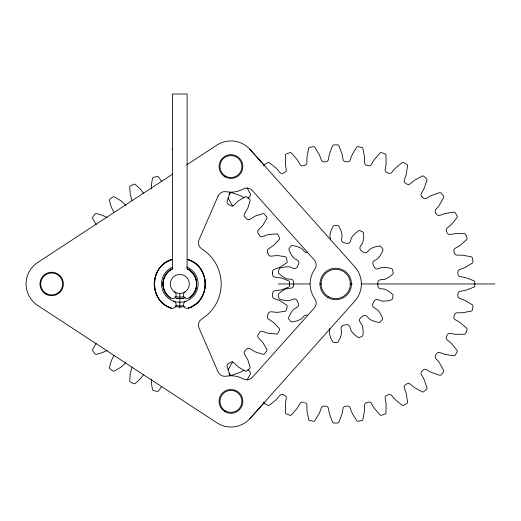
<?xml version="1.0" encoding="UTF-8"?>
<svg xmlns="http://www.w3.org/2000/svg" width="521" height="521" viewBox="0 0 521 521"><rect width="100%" height="100%" fill="white"/><g stroke="black" fill="none" stroke-linecap="round" stroke-linejoin="round"><path stroke-width="0.78" d="M151.337 379.093L151.552 384.153L152.51 389.493A1.504 1.504 0 0 0 153.617 390.607L157.049 391.388A1.504 1.504 0 0 0 158.534 390.867L161.784 386.354M263.913 401.912L263.9 402.069A1.504 1.504 0 0 0 264.629 403.495L267.774 405.312A1.504 1.504 0 0 0 269.37 405.234L275.544 400.232A36.262 36.262 0 0 0 279.621 395.654A2.931 2.931 0 0 1 283.216 394.762M229.618 192.015L228.745 197.153L227.456 200.403A2.931 2.931 0 0 0 228.472 204.349L230.354 205.535A2.931 2.931 0 0 0 234.352 204.733L238.475 200.8L245.274 196.86A1.504 1.504 0 0 1 246.837 197.029L249.592 199.224A1.504 1.504 0 0 1 250.106 200.709L247.775 208.218L244.857 213.109A2.931 2.931 0 0 0 244.968 217.185L246.544 218.755A2.931 2.931 0 0 0 250.614 218.866L255.505 215.948L263.014 213.623A1.504 1.504 0 0 1 264.499 214.131L266.7 216.886A1.504 1.504 0 0 1 266.869 218.449L262.923 225.254L258.989 229.37A2.931 2.931 0 0 0 258.195 233.369L258.716 234.19M329.878 328.504L329.35 332.502A11.996 11.996 0 0 0 329.539 334.026L330.666 337.842L332.613 341.756A1.504 1.504 0 0 0 333.857 342.492L336.944 342.512A1.504 1.504 0 0 0 338.201 341.783L340.187 337.895L341.366 334.091A11.996 11.996 0 0 0 341.568 332.574L341.086 328.569A2.931 2.931 0 0 1 343.456 325.338L346.27 324.713A2.931 2.931 0 0 1 349.786 326.634L351.043 330.464A11.996 11.996 0 0 0 351.87 331.76L354.547 334.703L357.992 337.387A1.504 1.504 0 0 0 359.444 337.51L362.232 336.188A1.504 1.504 0 0 0 363.046 334.99L363.15 330.62L362.557 326.687A11.996 11.996 0 0 0 362.082 325.228L359.907 321.828A2.931 2.931 0 0 1 360.643 317.895L362.909 316.11A2.931 2.931 0 0 1 366.908 316.312L369.702 319.217A11.996 11.996 0 0 0 371.011 320.024L374.703 321.516L378.969 322.44A1.504 1.504 0 0 0 380.33 321.926L382.264 319.523A1.504 1.504 0 0 0 382.479 318.084L380.682 314.104L378.441 310.816A11.996 11.996 0 0 0 377.373 309.708L373.948 307.592A2.931 2.931 0 0 1 372.899 303.723L374.163 301.138A2.931 2.931 0 0 1 377.855 299.588L381.639 300.988A11.996 11.996 0 0 0 383.163 301.145L387.136 300.891L391.382 299.868A1.504 1.504 0 0 0 392.385 298.82L393.088 295.811A1.504 1.504 0 0 0 392.658 294.424L389.304 291.623L385.859 289.63A11.996 11.996 0 0 0 384.42 289.096L380.415 288.673A2.931 2.931 0 0 1 377.797 285.645L377.81 282.76A2.931 2.931 0 0 1 380.46 279.764L384.478 279.386A11.996 11.996 0 0 0 385.924 278.865L389.389 276.911L392.775 274.15A1.504 1.504 0 0 0 393.218 272.77L392.547 269.754A1.504 1.504 0 0 0 391.558 268.693L387.324 267.618L383.358 267.319A11.996 11.996 0 0 0 381.828 267.462L378.031 268.823A2.931 2.931 0 0 1 374.358 267.227L373.121 264.622A2.931 2.931 0 0 1 374.208 260.774L377.666 258.69A11.996 11.996 0 0 0 378.741 257.595L381.02 254.333L382.87 250.373A1.504 1.504 0 0 0 382.668 248.934L380.76 246.511A1.504 1.504 0 0 0 379.405 245.984L375.231 246.824L371.48 248.276A11.996 11.996 0 0 0 370.105 249.097L367.272 251.969A2.931 2.931 0 0 1 363.274 252.131L361.027 250.321A2.931 2.931 0 0 1 360.337 246.374L362.544 243.001A11.996 11.996 0 0 0 363.039 241.549L363.678 237.622L363.625 233.252A1.504 1.504 0 0 0 362.824 232.04L360.05 230.686A1.504 1.504 0 0 0 358.598 230.796L355.12 233.441L352.417 236.358A11.996 11.996 0 0 0 351.571 237.641L350.268 241.457A2.931 2.931 0 0 1 346.732 243.333L343.925 242.675A2.931 2.931 0 0 1 341.594 239.426L342.121 235.427A11.996 11.996 0 0 0 341.932 233.903L340.806 230.087L338.858 226.173A1.504 1.504 0 0 0 337.615 225.43L334.528 225.417A1.504 1.504 0 0 0 333.271 226.14L331.323 229.93L330.119 233.766A11.996 11.996 0 0 0 329.904 235.355L330.386 239.36A2.931 2.931 0 0 1 330.399 239.875M227.97 370.092L231.682 363.43A36.262 36.262 0 0 1 232.783 361.861M143.731 374.456L140.312 378.897L135.278 383.463A1.504 1.504 0 0 1 133.715 383.645L130.543 382.114A1.504 1.504 0 0 1 129.709 380.779L130.309 372.938L132.067 367.526A2.931 2.931 0 0 0 132.288 367.045M113.865 355.687L111.351 360.701L109.423 367.214A1.504 1.504 0 0 0 109.931 368.699L112.686 370.9A1.504 1.504 0 0 0 114.249 371.069L121.054 367.123L125.17 363.189A2.931 2.931 0 0 1 125.711 362.603M96.144 343.326L92.66 349.474A1.504 1.504 0 0 0 92.829 351.037L95.024 353.792A1.504 1.504 0 0 0 96.509 354.306L102.383 352.619L107.17 350.405M229.045 194.737L230.367 193.18A1.504 1.504 0 0 1 231.897 192.705L239.406 195.29A36.262 36.262 0 0 1 244.16 197.791M249.93 418.571L264.655 402.303M172.757 174.027L37.636 262.532A25.62 25.62 0 0 0 37.636 305.397L216.899 422.811A25.62 25.62 0 0 0 250.047 418.441L354.853 301.021A25.62 25.62 0 0 0 354.853 266.902L250.047 149.488A25.62 25.62 0 0 0 216.899 145.118L186.577 164.975M172.503 259.412C149.332 265.033 148.329 301.327 171.279 308.119A25.62 25.62 0 0 1 172.503 259.412C149.247 264.955 148.316 301.418 171.279 308.119A3.66 3.66 0 0 0 175.948 305.886A3.66 3.66 0 0 0 173.721 301.216M278.227 283.965L309.93 283.965M319.686 283.965L321.314 283.965M349.76 283.965L352.203 283.965M361.144 283.965L494.95 283.965M303.535 402.271L303.255 402.199A2.931 2.931 0 0 0 299.868 403.697A36.262 36.262 0 0 1 296.644 408.92L291.441 414.911A1.504 1.504 0 0 1 289.878 415.27L286.465 414.026A1.504 1.504 0 0 1 285.495 412.749L285.358 404.81A36.262 36.262 0 0 1 286.25 398.741A2.931 2.931 0 0 0 284.622 395.413L284.531 395.374M187.143 259.412C210.347 265.033 211.285 301.327 188.361 308.119A25.62 25.62 0 0 0 187.143 259.412C210.38 264.955 211.337 301.412 188.361 308.119A3.66 3.66 0 0 1 183.692 305.886A3.66 3.66 0 0 1 185.919 301.216M284.004 395.126L283.391 394.84M107.17 217.524L102.383 215.303L96.509 213.623A1.504 1.504 0 0 0 95.024 214.131L92.829 216.886A1.504 1.504 0 0 0 92.66 218.449L96.144 224.603M422.023 196.853L422.778 197.602M422.915 197.746L422.98 197.811A2.931 2.931 0 0 0 426.666 198.201A36.262 36.262 0 0 1 432.065 195.29L439.574 192.705A1.504 1.504 0 0 1 441.105 193.18L443.436 195.961A1.504 1.504 0 0 1 443.638 197.55L439.789 204.493A36.262 36.262 0 0 1 435.979 209.305A2.931 2.931 0 0 0 435.732 213.004M249.93 149.351L264.655 165.619M229.045 373.192L230.367 374.749A1.504 1.504 0 0 0 231.897 375.218L239.406 372.632A36.262 36.262 0 0 0 244.16 370.138M435.843 213.161L436.233 213.714M436.559 214.19L436.618 214.268A2.931 2.931 0 0 0 440.18 215.297A36.262 36.262 0 0 1 446.002 213.369L453.843 212.125A1.504 1.504 0 0 1 455.269 212.855L457.086 216A1.504 1.504 0 0 1 457.002 217.602L452.007 223.77A36.262 36.262 0 0 1 447.422 227.846A2.931 2.931 0 0 0 446.53 231.441L446.575 231.532M113.865 212.236L111.351 207.228L109.423 200.709A1.504 1.504 0 0 1 109.931 199.224L112.686 197.029A1.504 1.504 0 0 1 114.249 196.86L121.054 200.8L125.17 204.733A2.931 2.931 0 0 0 125.711 205.326M161.784 181.569L158.534 177.062A1.504 1.504 0 0 0 157.049 176.534L153.617 177.316A1.504 1.504 0 0 0 152.51 178.436L151.552 183.77L151.337 188.836M258.865 234.424L259.373 235.251A2.931 2.931 0 0 0 263.326 236.267L268.738 234.509L276.579 233.909A1.504 1.504 0 0 1 277.914 234.743L279.445 237.915A1.504 1.504 0 0 1 279.263 239.478L273.903 245.228L269.155 248.367A2.931 2.931 0 0 0 267.481 252.092L267.67 252.613M143.731 193.473L140.312 189.032L135.278 184.467A1.504 1.504 0 0 0 133.715 184.284L130.543 185.808A1.504 1.504 0 0 0 129.709 187.143L130.309 194.984L132.067 200.403A2.931 2.931 0 0 1 132.288 200.878M227.97 197.837L231.682 204.493A36.262 36.262 0 0 0 232.783 206.062M446.738 231.884L446.901 232.229M267.768 252.874L268.087 253.792M268.172 254.059L268.217 254.189A2.931 2.931 0 0 0 271.845 256.058L277.517 255.55L285.293 256.71A1.504 1.504 0 0 1 286.407 257.817L287.188 261.249A1.504 1.504 0 0 1 286.667 262.734L280.161 267.149L274.834 269.155A2.931 2.931 0 0 0 272.379 272.411M272.411 272.685L272.542 273.792M272.568 274.066L272.626 274.619A2.931 2.931 0 0 0 275.746 277.244L281.386 278.012L288.712 280.871A1.504 1.504 0 0 1 289.552 282.2L289.552 285.723A1.504 1.504 0 0 1 288.712 287.051L281.386 289.91L275.746 290.679A2.931 2.931 0 0 0 272.626 293.31L272.379 295.518A2.931 2.931 0 0 0 274.834 298.774L280.161 300.773L286.667 305.195A1.504 1.504 0 0 1 287.188 306.674L286.407 310.112A1.504 1.504 0 0 1 285.293 311.219L277.517 312.379L271.845 311.871A2.931 2.931 0 0 0 268.217 313.74L267.481 315.837A2.931 2.931 0 0 0 269.155 319.555L273.903 322.694L279.263 328.451A1.504 1.504 0 0 1 279.445 330.014L277.914 333.186A1.504 1.504 0 0 1 276.579 334.02L268.738 333.414L263.326 331.662A2.931 2.931 0 0 0 259.373 332.672L258.195 334.56A2.931 2.931 0 0 0 258.989 338.552L262.923 342.675L266.869 349.474A1.504 1.504 0 0 1 266.7 351.037L264.499 353.792A1.504 1.504 0 0 1 263.014 354.306L255.505 351.975L250.614 349.057A2.931 2.931 0 0 0 246.544 349.168L244.968 350.744A2.931 2.931 0 0 0 244.857 354.814L247.775 359.705L250.106 367.214A1.504 1.504 0 0 1 249.592 368.699L246.837 370.9A1.504 1.504 0 0 1 245.274 371.069L238.475 367.123L234.352 363.189A2.931 2.931 0 0 0 230.354 362.395L228.472 363.573A2.931 2.931 0 0 0 227.456 367.526L228.745 370.77L229.618 375.915M263.913 166.017L263.9 165.854A1.504 1.504 0 0 1 264.629 164.434L267.774 162.617A1.504 1.504 0 0 1 269.37 162.695L275.544 167.697A36.262 36.262 0 0 1 279.621 172.275A2.931 2.931 0 0 0 283.216 173.167L284.622 172.51A2.931 2.931 0 0 0 286.25 169.182A36.262 36.262 0 0 1 285.358 163.119L285.495 155.173A1.504 1.504 0 0 1 286.465 153.897L289.878 152.66A1.504 1.504 0 0 1 291.441 153.011L296.644 159.009A36.262 36.262 0 0 1 299.868 164.226A2.931 2.931 0 0 0 303.255 165.73L304.752 165.333A2.931 2.931 0 0 0 306.934 162.331A36.262 36.262 0 0 1 307.11 156.202L308.621 148.407A1.504 1.504 0 0 1 309.8 147.319L313.375 146.688A1.504 1.504 0 0 1 314.853 147.313L318.937 154.118A36.262 36.262 0 0 1 321.203 159.817A2.931 2.931 0 0 0 324.277 161.888L325.82 161.751A2.931 2.931 0 0 0 328.49 159.179A36.262 36.262 0 0 1 329.728 153.174L332.574 145.763A1.504 1.504 0 0 1 333.922 144.89L337.549 144.89A1.504 1.504 0 0 1 338.897 145.763L341.743 153.174A36.262 36.262 0 0 1 342.981 159.179A2.931 2.931 0 0 0 345.651 161.751L347.194 161.888A2.931 2.931 0 0 0 350.268 159.817A36.262 36.262 0 0 1 352.535 154.118L356.625 147.313A1.504 1.504 0 0 1 358.096 146.688L361.672 147.319A1.504 1.504 0 0 1 362.85 148.407L364.361 156.202A36.262 36.262 0 0 1 364.537 162.331A2.931 2.931 0 0 0 366.725 165.333L368.217 165.73A2.931 2.931 0 0 0 371.603 164.226A36.262 36.262 0 0 1 374.827 159.009L380.03 153.011A1.504 1.504 0 0 1 381.593 152.66L385.006 153.897A1.504 1.504 0 0 1 385.976 155.173L386.113 163.119A36.262 36.262 0 0 1 385.221 169.182A2.931 2.931 0 0 0 386.849 172.51L388.256 173.167A2.931 2.931 0 0 0 391.851 172.275A36.262 36.262 0 0 1 395.927 167.697L402.101 162.695A1.504 1.504 0 0 1 403.697 162.617L406.842 164.434A1.504 1.504 0 0 1 407.572 165.854L406.334 173.701A36.262 36.262 0 0 1 404.4 179.517A2.931 2.931 0 0 0 405.429 183.079L406.699 183.972A2.931 2.931 0 0 0 410.398 183.718A36.262 36.262 0 0 1 415.204 179.914L422.147 176.059A1.504 1.504 0 0 1 423.736 176.261L426.523 178.592A1.504 1.504 0 0 1 426.992 180.123L424.407 187.632A36.262 36.262 0 0 1 421.496 193.03A2.931 2.931 0 0 0 421.886 196.717M179.817 293.479L179.817 307.859M174.528 291.877A3.66 3.66 0 0 1 175.538 296.95A3.66 3.66 0 0 1 170.465 297.96C159.732 291.48 160.982 273.727 172.497 268.803L172.497 94.001L187.137 94.001L187.137 268.803A16.835 16.835 0 0 1 189.169 297.96A3.66 3.66 0 0 1 184.095 296.95A3.66 3.66 0 0 1 185.105 291.877M186.551 266.947A18.3 18.3 0 0 1 194.515 294.866A18.3 18.3 0 0 1 165.489 295.348A18.3 18.3 0 0 1 172.516 267.182M183.529 296.605A13.175 13.175 0 0 1 175.212 296.306M183.789 298.038A14.64 14.64 0 0 1 175.727 298.038A14.64 14.64 0 0 0 185.202 297.576M183.809 305.56A21.96 21.96 0 0 1 175.818 305.56M307.65 252.34A2.931 2.931 0 0 1 304.564 251.61L301.77 248.706A11.996 11.996 0 0 0 300.461 247.905L296.775 246.407L292.502 245.489A1.504 1.504 0 0 0 291.141 246.003L289.207 248.406A1.504 1.504 0 0 0 288.992 249.839L290.79 253.818L293.03 257.107A11.996 11.996 0 0 0 294.098 258.214L297.524 260.337A2.931 2.931 0 0 1 298.572 264.199L297.309 266.791A2.931 2.931 0 0 1 293.616 268.341L289.832 266.941A11.996 11.996 0 0 0 288.308 266.778L284.336 267.032L280.09 268.055A1.504 1.504 0 0 0 279.087 269.11L278.383 272.112A1.504 1.504 0 0 0 278.813 273.505L282.167 276.306L285.612 278.299A11.996 11.996 0 0 0 287.051 278.833L291.057 279.256A2.931 2.931 0 0 1 293.681 282.284L293.662 285.163A2.931 2.931 0 0 1 291.011 288.165L286.993 288.543A11.996 11.996 0 0 0 285.547 289.057L282.082 291.011L278.696 293.772A1.504 1.504 0 0 0 278.253 295.16L278.924 298.168A1.504 1.504 0 0 0 279.914 299.236L284.147 300.304L288.113 300.604A11.996 11.996 0 0 0 289.643 300.467L293.44 299.106A2.931 2.931 0 0 1 297.113 300.695L298.351 303.3A2.931 2.931 0 0 1 297.263 307.156L293.805 309.233A11.996 11.996 0 0 0 292.73 310.334L290.451 313.596L288.601 317.55A1.504 1.504 0 0 0 288.803 318.989L290.711 321.411A1.504 1.504 0 0 0 292.066 321.945L296.345 321.073L300.05 319.62A11.996 11.996 0 0 0 301.366 318.826L304.199 315.954A2.931 2.931 0 0 1 307.781 315.498M447.187 232.848A2.931 2.931 0 0 0 450.515 234.476A36.262 36.262 0 0 1 456.585 233.584L464.524 233.727A1.504 1.504 0 0 1 465.8 234.691L467.044 238.104A1.504 1.504 0 0 1 466.686 239.667L460.694 244.877A36.262 36.262 0 0 1 455.471 248.094A2.931 2.931 0 0 0 453.967 251.48L454.371 252.978A2.931 2.931 0 0 0 457.366 255.16A36.262 36.262 0 0 1 463.495 255.336L471.29 256.853A1.504 1.504 0 0 1 472.378 258.025L473.009 261.601A1.504 1.504 0 0 1 472.391 263.079L465.579 267.169A36.262 36.262 0 0 1 459.88 269.429A2.931 2.931 0 0 0 457.816 272.509L457.946 274.046A2.931 2.931 0 0 0 460.518 276.716A36.262 36.262 0 0 1 466.523 277.96L473.941 280.799A1.504 1.504 0 0 1 474.807 282.148L474.807 285.782A1.504 1.504 0 0 1 473.941 287.123L466.523 289.969A36.262 36.262 0 0 1 460.518 291.206A2.931 2.931 0 0 0 457.946 293.877L457.816 295.42A2.931 2.931 0 0 0 459.88 298.494A36.262 36.262 0 0 1 465.579 300.76L472.391 304.85A1.504 1.504 0 0 1 473.009 306.322L472.378 309.904A1.504 1.504 0 0 1 471.29 311.076L463.495 312.587A36.262 36.262 0 0 1 457.366 312.769A2.931 2.931 0 0 0 454.371 314.951L453.967 316.442A2.931 2.931 0 0 0 455.471 319.835A36.262 36.262 0 0 1 460.694 323.053L466.686 328.263A1.504 1.504 0 0 1 467.044 329.819L465.8 333.232A1.504 1.504 0 0 1 464.524 334.202L456.585 334.339A36.262 36.262 0 0 1 450.515 333.447A2.931 2.931 0 0 0 447.187 335.081L446.53 336.481A2.931 2.931 0 0 0 447.422 340.083A36.262 36.262 0 0 1 452.007 344.153L457.002 350.327A1.504 1.504 0 0 1 457.086 351.929L455.269 355.075A1.504 1.504 0 0 1 453.843 355.804L446.002 354.56A36.262 36.262 0 0 1 440.18 352.626A2.931 2.931 0 0 0 436.618 353.655L435.732 354.925A2.931 2.931 0 0 0 435.979 358.624A36.262 36.262 0 0 1 439.789 363.43L443.638 370.379A1.504 1.504 0 0 1 443.436 371.968L441.105 374.749A1.504 1.504 0 0 1 439.574 375.218L432.065 372.632A36.262 36.262 0 0 1 426.666 369.721A2.931 2.931 0 0 0 422.98 370.112L421.886 371.212A2.931 2.931 0 0 0 421.496 374.899A36.262 36.262 0 0 1 424.407 380.291L426.992 387.8A1.504 1.504 0 0 1 426.523 389.33L423.736 391.668A1.504 1.504 0 0 1 422.147 391.864L415.204 388.015A36.262 36.262 0 0 1 410.398 384.211A2.931 2.931 0 0 0 406.699 383.957L405.429 384.843A2.931 2.931 0 0 0 404.4 388.405A36.262 36.262 0 0 1 406.334 394.228L407.572 402.069A1.504 1.504 0 0 1 406.842 403.495L403.697 405.312A1.504 1.504 0 0 1 402.101 405.234L395.927 400.232A36.262 36.262 0 0 1 391.851 395.654A2.931 2.931 0 0 0 388.256 394.762L386.849 395.413A2.931 2.931 0 0 0 385.221 398.741A36.262 36.262 0 0 1 386.113 404.81L385.976 412.749A1.504 1.504 0 0 1 385.006 414.026L381.593 415.27A1.504 1.504 0 0 1 380.03 414.911L374.827 408.92A36.262 36.262 0 0 1 371.603 403.697A2.931 2.931 0 0 0 368.217 402.199L366.725 402.596A2.931 2.931 0 0 0 364.537 405.592A36.262 36.262 0 0 1 364.361 411.72L362.85 419.516A1.504 1.504 0 0 1 361.672 420.61L358.096 421.235A1.504 1.504 0 0 1 356.625 420.616L352.535 413.811A36.262 36.262 0 0 1 350.268 408.106A2.931 2.931 0 0 0 347.194 406.041L345.651 406.178A2.931 2.931 0 0 0 342.981 408.744A36.262 36.262 0 0 1 341.743 414.755L338.897 422.166A1.504 1.504 0 0 1 337.549 423.032L333.922 423.032A1.504 1.504 0 0 1 332.574 422.166L329.728 414.755A36.262 36.262 0 0 1 328.49 408.744A2.931 2.931 0 0 0 325.82 406.178L324.277 406.041A2.931 2.931 0 0 0 321.203 408.106A36.262 36.262 0 0 1 318.937 413.811L314.853 420.616A1.504 1.504 0 0 1 313.375 421.235L309.8 420.61A1.504 1.504 0 0 1 308.621 419.516L307.11 411.72A36.262 36.262 0 0 1 306.934 405.592A2.931 2.931 0 0 0 304.752 402.596M247.221 187.983A36.262 36.262 0 0 0 249.976 193.03A2.931 2.931 0 0 1 249.585 196.717L248.491 197.811A2.931 2.931 0 0 1 247.924 198.26M247.924 369.669A2.931 2.931 0 0 1 248.491 370.112L249.585 371.212A2.931 2.931 0 0 1 249.976 374.899A36.262 36.262 0 0 0 247.221 379.939M184.18 306.602A23.061 23.061 0 0 1 175.453 306.602M172.503 148.876L172.705 148.576L172.503 148.876M163.08 282.121C162.383 288.243 165.333 294.554 170.465 297.96A16.835 16.835 0 0 1 172.497 268.803C167.358 271.272 163.685 276.449 163.08 282.121M196.651 284.238C196.593 289.676 193.708 294.964 189.169 297.96C199.992 291.447 198.573 273.74 187.137 268.803C192.933 271.565 196.795 277.817 196.651 284.238M218.117 195.994L199.029 239.836A7.32 7.32 0 0 0 201.842 248.953A41.361 41.361 0 0 1 201.842 318.969A7.32 7.32 0 0 0 199.029 328.087L218.117 371.929A7.32 7.32 0 0 0 226.186 376.201A25.62 25.62 0 0 1 243.32 378.949A7.32 7.32 0 0 0 252.32 377.419L314.352 307.924A7.32 7.32 0 0 0 314.853 298.807A25.62 25.62 0 0 1 314.853 269.116A7.32 7.32 0 0 0 314.352 260.005L252.32 190.51A7.32 7.32 0 0 0 243.32 188.973A25.62 25.62 0 0 1 226.186 191.721A7.32 7.32 0 0 0 218.117 195.994M175.056 292.203A9.515 9.515 0 0 0 189.331 283.965A9.515 9.515 0 0 0 175.056 275.72A9.515 9.515 0 0 0 175.056 292.203M328.419 296.644A14.64 14.64 0 0 0 350.379 283.965A14.64 14.64 0 0 0 328.419 271.285A14.64 14.64 0 0 0 328.419 296.644M225.443 410.887A10.98 10.98 0 0 0 241.913 401.378A10.98 10.98 0 0 0 225.443 391.87A10.98 10.98 0 0 0 225.443 410.887M225.443 176.059A10.98 10.98 0 0 0 241.913 166.551A10.98 10.98 0 0 0 225.443 157.036A10.98 10.98 0 0 0 225.443 176.059M46.18 293.473A10.98 10.98 0 0 0 62.65 283.965A10.98 10.98 0 0 0 46.18 274.456A10.98 10.98 0 0 0 46.18 293.473M224.987 411.681A11.898 11.898 0 0 0 242.832 401.378A11.898 11.898 0 0 0 224.987 391.076A11.898 11.898 0 0 0 224.987 411.681M45.815 294.105A11.709 11.709 0 0 0 63.386 283.965A11.709 11.709 0 0 0 45.815 273.818A11.709 11.709 0 0 0 45.815 294.105M224.987 176.847A11.898 11.898 0 0 0 242.832 166.551A11.898 11.898 0 0 0 224.987 156.248A11.898 11.898 0 0 0 224.987 176.847M327.865 297.595A15.741 15.741 0 0 0 351.473 283.965A15.741 15.741 0 0 0 327.865 270.334A15.741 15.741 0 0 0 327.865 297.595"/></g></svg>
